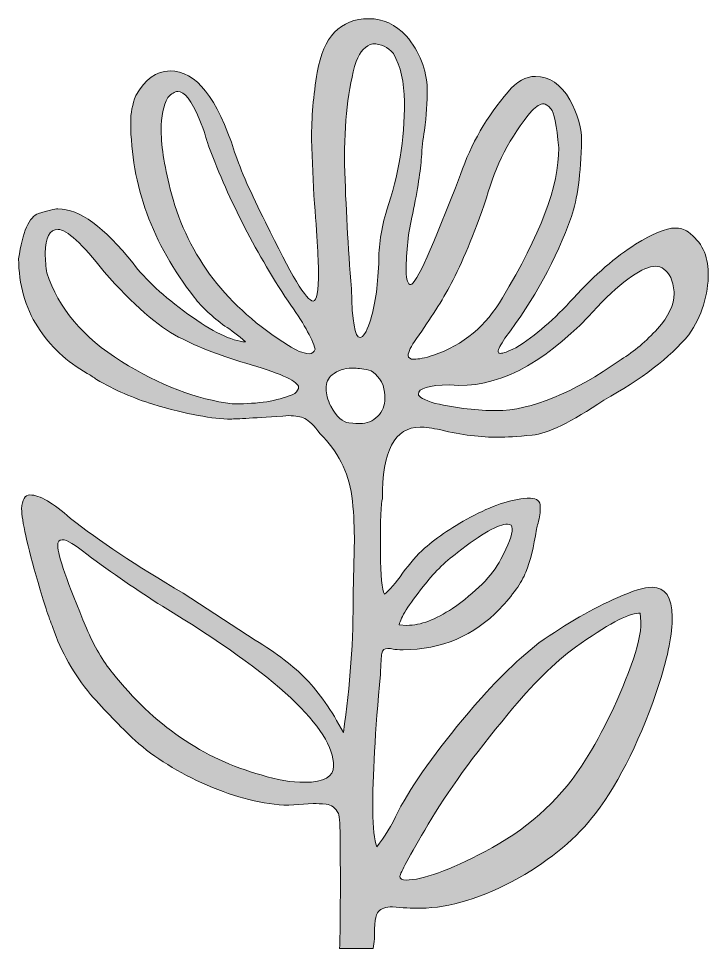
# Model space of a CAD drawing. Header units: inches. Extents: x -1.8 to 7.8, y -48 to 0.
# Drawn here: x -1.848 to 0.761, y -48 to -44.481 of the extents above; entities that cross this region are included whole.
import ezdxf

# ---------------------------------------------------------------- set-up
doc = ezdxf.new("R2010")
doc.units = ezdxf.units.IN
doc.header["$MEASUREMENT"] = 0
doc.layers.add('Layer 1', color=7, linetype='Continuous')

# ---------------------------------------------------------------- blocks, each defined once
blk = doc.blocks.new('block 2')
at = {"layer": 'Layer 1', "true_color": 0x231f20}
h = blk.add_hatch(color=250, dxfattribs=at)
h.dxf.hatch_style = 2
edge = h.paths.add_edge_path()
edge.add_spline(control_points=[(-1.5886, -45.824), (-1.575, -45.8316), (-1.5634, -45.8392), (-1.5538, -45.8469), (-1.4843, -45.8869), (-1.4129, -45.9182), (-1.3397, -45.9408), (-1.2106, -45.9785), (-1.1124, -45.9972), (-1.045, -45.9968), (-1.0258, -45.9966), (-0.9527, -45.9923), (-0.8258, -45.9839), (-0.8008, -45.9837), (-0.7806, -45.9875), (-0.7651, -45.9951), (-0.7497, -46.0026), (-0.7304, -46.0218), (-0.7071, -46.0524), (-0.6413, -46.1174), (-0.6014, -46.1961), (-0.5874, -46.2883), (-0.5813, -46.3402), (-0.5781, -46.3922), (-0.5778, -46.4441), (-0.5778, -46.4441), (-0.5823, -46.6576), (-0.5823, -46.6576), (-0.5812, -46.8308), (-0.5936, -47.0059), (-0.6195, -47.183), (-0.6642, -47.0986), (-0.7108, -47.0316), (-0.7592, -46.9819), (-0.8076, -46.9321), (-0.8723, -46.8825), (-0.9534, -46.833), (-0.9534, -46.833), (-1.2257, -46.6557), (-1.2257, -46.6557), (-1.4033, -46.551), (-1.5453, -46.4566), (-1.6516, -46.3726), (-1.7174, -46.3134), (-1.7685, -46.2839), (-1.8051, -46.2841), (-1.8243, -46.2842), (-1.8348, -46.3016), (-1.8365, -46.3362), (-1.8362, -46.3805), (-1.8155, -46.4736), (-1.7742, -46.6158), (-1.7526, -46.6907), (-1.734, -46.7473), (-1.7184, -46.7857), (-1.687, -46.8778), (-1.6394, -46.9622), (-1.5755, -47.0387), (-1.5212, -47.1), (-1.4651, -47.1583), (-1.407, -47.2138), (-1.3335, -47.2787), (-1.2428, -47.3349), (-1.1348, -47.3824), (-1.0268, -47.4298), (-0.9237, -47.4551), (-0.8256, -47.4584), (-0.8256, -47.4584), (-0.7333, -47.4521), (-0.7333, -47.4521), (-0.7198, -47.452), (-0.7034, -47.4528), (-0.6842, -47.4547), (-0.665, -47.4564), (-0.6495, -47.4679), (-0.6378, -47.489), (-0.6339, -47.5024), (-0.6318, -47.539), (-0.6314, -47.5986), (-0.6302, -47.8035), (-0.631, -47.9372), (-0.6337, -48), (-0.6337, -48), (-0.5073, -48), (-0.5073, -48), (-0.5053, -47.9887), (-0.5036, -47.9768), (-0.5022, -47.9643), (-0.5026, -47.9066), (-0.4975, -47.8719), (-0.487, -47.8603), (-0.4765, -47.8487), (-0.4587, -47.8429), (-0.4337, -47.8427), (-0.3971, -47.8463), (-0.3615, -47.848), (-0.3269, -47.8478), (-0.2173, -47.8472), (-0.0934, -47.8089), (0.0446, -47.7331), (0.1673, -47.6631), (0.264, -47.5817), (0.3346, -47.4889), (0.4281, -47.3652), (0.5089, -47.2003), (0.5769, -46.994), (0.609, -46.8919), (0.6248, -46.8091), (0.6244, -46.7456), (0.624, -46.6706), (0.5988, -46.6332), (0.5487, -46.6335), (0.518, -46.6337), (0.4748, -46.6464), (0.4191, -46.6718), (0.3251, -46.7128), (0.2254, -46.7701), (0.1201, -46.8439), (0.032, -46.9136), (-0.0569, -47.0017), (-0.1467, -47.108), (-0.267, -47.2511), (-0.3557, -47.3757), (-0.4128, -47.4819), (-0.4375, -47.5359), (-0.4642, -47.5803), (-0.4928, -47.6151), (-0.5026, -47.5901), (-0.5077, -47.544), (-0.5081, -47.4767), (-0.5088, -47.3516), (-0.4993, -47.1804), (-0.4794, -46.9629), (-0.4777, -46.9225), (-0.4759, -46.896), (-0.4741, -46.8835), (-0.4723, -46.871), (-0.4646, -46.8647), (-0.4512, -46.8646), (-0.4454, -46.8646), (-0.4386, -46.8655), (-0.4309, -46.8674), (-0.4232, -46.8692), (-0.4107, -46.8701), (-0.3934, -46.87), (-0.2472, -46.8691), (-0.1254, -46.8174), (-0.0279, -46.7149), (0.0218, -46.6627), (0.0547, -46.6163), (0.0708, -46.5758), (0.0869, -46.5353), (0.1006, -46.4813), (0.1117, -46.414), (0.1116, -46.4063), (0.1135, -46.3985), (0.1173, -46.3908), (0.123, -46.3696), (0.1257, -46.3485), (0.1256, -46.3273), (0.1255, -46.3081), (0.1129, -46.2975), (0.0879, -46.2958), (0.0244, -46.2981), (-0.0461, -46.3197), (-0.1238, -46.3606), (-0.2015, -46.4014), (-0.2642, -46.4431), (-0.312, -46.4858), (-0.3408, -46.5109), (-0.3684, -46.5424), (-0.3952, -46.58), (-0.4219, -46.6177), (-0.4448, -46.6443), (-0.4639, -46.6598), (-0.4736, -46.6426), (-0.4788, -46.5906), (-0.4793, -46.5041), (-0.4801, -46.379), (-0.4776, -46.3107), (-0.4719, -46.2992), (-0.473, -46.1183), (-0.4254, -46.0277), (-0.3292, -46.0271), (-0.31, -46.027), (-0.284, -46.0306), (-0.2513, -46.0381), (-0.1723, -46.0569), (-0.0991, -46.0661), (-0.0318, -46.0657), (-0.0048, -46.0655), (0.0374, -46.0628), (0.0951, -46.0577), (0.1528, -46.0525), (0.243, -46.0082), (0.3656, -45.9248), (0.5075, -45.847), (0.6147, -45.7646), (0.6872, -45.6776), (0.7369, -45.6061), (0.7614, -45.528), (0.7609, -45.4434), (0.7605, -45.378), (0.7352, -45.3262), (0.6849, -45.288), (0.6695, -45.2785), (0.6531, -45.2738), (0.6358, -45.2739), (0.6011, -45.2741), (0.5513, -45.2946), (0.4861, -45.3354), (0.4113, -45.382), (0.3329, -45.4498), (0.2507, -45.5388), (0.18, -45.6181), (0.1073, -45.6811), (0.0325, -45.7277), (0.0038, -45.7413), (-0.0154, -45.7482), (-0.0251, -45.7482), (-0.0308, -45.7483), (-0.0337, -45.7463), (-0.0337, -45.7425), (-0.0338, -45.7329), (-0.0253, -45.7155), (-0.0081, -45.6904), (0.1026, -45.5455), (0.1863, -45.392), (0.2431, -45.2301), (0.2658, -45.1665), (0.2787, -45.0702), (0.2817, -44.9413), (0.2814, -44.8913), (0.2667, -44.8404), (0.2375, -44.7886), (0.2025, -44.7292), (0.1591, -44.6997), (0.1071, -44.7), (0.0706, -44.7002), (0.0361, -44.7196), (0.0036, -44.7583), (-0.0766, -44.8511), (-0.1366, -44.9554), (-0.1763, -45.071), (-0.2823, -45.3487), (-0.345, -45.4876), (-0.3642, -45.4877), (-0.3758, -45.4878), (-0.3816, -45.4705), (-0.3819, -45.4359), (-0.3823, -45.3627), (-0.3741, -45.2905), (-0.3572, -45.2193), (-0.3385, -45.1268), (-0.3274, -45.0556), (-0.3239, -45.0056), (-0.3221, -44.9728), (-0.3185, -44.9392), (-0.3129, -44.9045), (-0.3055, -44.8486), (-0.302, -44.7967), (-0.3023, -44.7486), (-0.3047, -44.6736), (-0.331, -44.6064), (-0.3814, -44.5471), (-0.4221, -44.5031), (-0.4694, -44.4813), (-0.5232, -44.4816), (-0.6309, -44.4822), (-0.6959, -44.55), (-0.7182, -44.6848), (-0.7331, -44.7714), (-0.7403, -44.8561), (-0.7398, -44.9388), (-0.7398, -44.9388), (-0.7329, -45.1206), (-0.7329, -45.1206), (-0.7204, -45.2878), (-0.7139, -45.3936), (-0.7137, -45.4378), (-0.7132, -45.5129), (-0.7197, -45.5504), (-0.7332, -45.5505), (-0.7582, -45.5507), (-0.8184, -45.451), (-0.9139, -45.2515), (-0.9684, -45.1441), (-1.0074, -45.0558), (-1.0309, -44.9867), (-1.0956, -44.7813), (-1.1771, -44.6789), (-1.2752, -44.6795), (-1.3271, -44.6798), (-1.3702, -44.7108), (-1.4044, -44.7726), (-1.4177, -44.8053), (-1.4242, -44.8391), (-1.424, -44.8737), (-1.4226, -45.1122), (-1.3424, -45.3329), (-1.1834, -45.5359), (-1.1543, -45.5742), (-1.1156, -45.6105), (-1.0674, -45.6449), (-1.0442, -45.6601), (-1.0181, -45.6801), (-0.9891, -45.705), (-1.0429, -45.7014), (-1.1158, -45.6663), (-1.2076, -45.5995), (-1.2993, -45.5327), (-1.3685, -45.4687), (-1.4151, -45.4074), (-1.5236, -45.2696), (-1.6183, -45.2009), (-1.6991, -45.2014), (-1.7125, -45.2015), (-1.737, -45.2074), (-1.7725, -45.2192), (-1.8081, -45.2309), (-1.8332, -45.2878), (-1.848, -45.3899), (-1.8474, -45.488), (-1.8233, -45.5739), (-1.7757, -45.6477), (-1.7281, -45.7214), (-1.6657, -45.7802), (-1.5886, -45.824)], knot_values=[0, 0, 0, 0, 1, 1, 1, 2, 2, 2, 3, 3, 3, 4, 4, 4, 5, 5, 5, 6, 6, 6, 7, 7, 7, 8, 8, 8, 9, 9, 9, 10, 10, 10, 11, 11, 11, 12, 12, 12, 13, 13, 13, 14, 14, 14, 15, 15, 15, 16, 16, 16, 17, 17, 17, 18, 18, 18, 19, 19, 19, 20, 20, 20, 21, 21, 21, 22, 22, 22, 23, 23, 23, 24, 24, 24, 25, 25, 25, 26, 26, 26, 27, 27, 27, 28, 28, 28, 29, 29, 29, 30, 30, 30, 31, 31, 31, 32, 32, 32, 33, 33, 33, 34, 34, 34, 35, 35, 35, 36, 36, 36, 37, 37, 37, 38, 38, 38, 39, 39, 39, 40, 40, 40, 41, 41, 41, 42, 42, 42, 43, 43, 43, 44, 44, 44, 45, 45, 45, 46, 46, 46, 47, 47, 47, 48, 48, 48, 49, 49, 49, 50, 50, 50, 51, 51, 51, 52, 52, 52, 53, 53, 53, 54, 54, 54, 55, 55, 55, 56, 56, 56, 57, 57, 57, 58, 58, 58, 59, 59, 59, 60, 60, 60, 61, 61, 61, 62, 62, 62, 63, 63, 63, 64, 64, 64, 65, 65, 65, 66, 66, 66, 67, 67, 67, 68, 68, 68, 69, 69, 69, 70, 70, 70, 71, 71, 71, 72, 72, 72, 73, 73, 73, 74, 74, 74, 75, 75, 75, 76, 76, 76, 77, 77, 77, 78, 78, 78, 79, 79, 79, 80, 80, 80, 81, 81, 81, 82, 82, 82, 83, 83, 83, 84, 84, 84, 85, 85, 85, 86, 86, 86, 87, 87, 87, 88, 88, 88, 89, 89, 89, 90, 90, 90, 91, 91, 91, 92, 92, 92, 93, 93, 93, 94, 94, 94, 95, 95, 95, 96, 96, 96, 97, 97, 97, 98, 98, 98, 99, 99, 99, 100, 100, 100, 101, 101, 101, 102, 102, 102, 103, 103, 103, 104, 104, 104, 105, 105, 105, 106, 106, 106, 107, 107, 107, 108, 108, 108, 109, 109, 109, 109], degree=3, periodic=1)
edge = h.paths.add_edge_path()
edge.add_spline(control_points=[(-0.7655, -47.3715), (-0.8155, -47.3718), (-0.8704, -47.3625), (-0.9302, -47.3436), (-1.1498, -47.2833), (-1.3372, -47.1546), (-1.4923, -46.9575), (-1.5291, -46.9134), (-1.5621, -46.8569), (-1.5914, -46.7878), (-1.6636, -46.6151), (-1.6998, -46.5114), (-1.7, -46.4768), (-1.7001, -46.4614), (-1.6944, -46.4537), (-1.6829, -46.4536), (-1.6656, -46.4535), (-1.6347, -46.4716), (-1.5902, -46.5079), (-1.4936, -46.5804), (-1.3979, -46.6462), (-1.3033, -46.7053), (-0.8728, -46.9662), (-0.6571, -47.1678), (-0.6562, -47.3102), (-0.656, -47.3506), (-0.6924, -47.371), (-0.7655, -47.3715)], knot_values=[0, 0, 0, 0, 1, 1, 1, 2, 2, 2, 3, 3, 3, 4, 4, 4, 5, 5, 5, 6, 6, 6, 7, 7, 7, 8, 8, 8, 9, 9, 9, 9], degree=3, periodic=1)
edge = h.paths.add_edge_path()
edge.add_spline(control_points=[(-0.2985, -47.5303), (-0.2271, -47.4086), (-0.1265, -47.2695), (0.0034, -47.1129), (0.095, -47.0008), (0.1801, -46.9166), (0.2587, -46.8603), (0.3774, -46.7749), (0.457, -46.7322), (0.4974, -46.7319), (0.4974, -46.7319), (0.5032, -46.7319), (0.5032, -46.7319), (0.5032, -46.7319), (0.5062, -46.7636), (0.5062, -46.7636), (0.5065, -46.8059), (0.4943, -46.8608), (0.4697, -46.9283), (0.4129, -47.0787), (0.3502, -47.206), (0.2816, -47.3103), (0.1901, -47.4475), (0.0686, -47.555), (-0.0829, -47.6328), (-0.2191, -47.7048), (-0.3189, -47.741), (-0.3824, -47.7414), (-0.3978, -47.7415), (-0.4055, -47.7367), (-0.4056, -47.7271), (-0.4056, -47.7175), (-0.3699, -47.6519), (-0.2985, -47.5303)], knot_values=[0, 0, 0, 0, 1, 1, 1, 2, 2, 2, 3, 3, 3, 4, 4, 4, 5, 5, 5, 6, 6, 6, 7, 7, 7, 8, 8, 8, 9, 9, 9, 10, 10, 10, 11, 11, 11, 11], degree=3, periodic=1)
edge = h.paths.add_edge_path()
edge.add_spline(control_points=[(-0.317, -46.6301), (-0.2807, -46.5817), (-0.2377, -46.5391), (-0.1879, -46.5023), (-0.096, -46.4306), (-0.0327, -46.3946), (0.0019, -46.3944), (0.0135, -46.3944), (0.0193, -46.4001), (0.0193, -46.4116), (0.0195, -46.4347), (0.0053, -46.4733), (-0.0232, -46.5273), (-0.0575, -46.591), (-0.1187, -46.6529), (-0.2068, -46.7131), (-0.27, -46.7558), (-0.3276, -46.7773), (-0.3795, -46.7776), (-0.3795, -46.7776), (-0.4084, -46.7749), (-0.4084, -46.7749), (-0.4028, -46.7479), (-0.3723, -46.6997), (-0.317, -46.6301)], knot_values=[0, 0, 0, 0, 1, 1, 1, 2, 2, 2, 3, 3, 3, 4, 4, 4, 5, 5, 5, 6, 6, 6, 7, 7, 7, 8, 8, 8, 8], degree=3, periodic=1)
edge = h.paths.add_edge_path()
edge.add_spline(control_points=[(0.3403, -45.5729), (0.4398, -45.4703), (0.5135, -45.4189), (0.5616, -45.4186), (0.5847, -45.4185), (0.604, -45.4328), (0.6196, -45.4616), (0.6274, -45.4827), (0.6314, -45.5028), (0.6315, -45.5221), (0.6317, -45.5644), (0.6109, -45.6088), (0.5688, -45.6552), (0.5268, -45.7016), (0.4809, -45.7404), (0.431, -45.7714), (0.249, -45.8995), (0.0917, -45.9639), (-0.0411, -45.9647), (-0.1103, -45.9652), (-0.1873, -45.956), (-0.2721, -45.9373), (-0.3144, -45.9241), (-0.3357, -45.9126), (-0.3358, -45.903), (-0.3359, -45.88), (-0.2965, -45.8682), (-0.2177, -45.8677), (-0.2177, -45.8677), (-0.183, -45.8704), (-0.183, -45.8704), (-0.0099, -45.8693), (0.1646, -45.7702), (0.3403, -45.5729)], knot_values=[0, 0, 0, 0, 1, 1, 1, 2, 2, 2, 3, 3, 3, 4, 4, 4, 5, 5, 5, 6, 6, 6, 7, 7, 7, 8, 8, 8, 9, 9, 9, 10, 10, 10, 11, 11, 11, 11], degree=3, periodic=1)
edge = h.paths.add_edge_path()
edge.add_spline(control_points=[(-0.3428, -45.6924), (-0.2894, -45.6171), (-0.2456, -45.5476), (-0.2113, -45.4839), (-0.1714, -45.4086), (-0.1268, -45.3006), (-0.0777, -45.1599), (-0.0457, -45.0385), (0.0114, -44.9285), (0.0935, -44.8299), (0.1107, -44.8125), (0.1261, -44.8037), (0.1395, -44.8037), (0.1453, -44.8036), (0.154, -44.8098), (0.1656, -44.8223), (0.1772, -44.8347), (0.1871, -44.8842), (0.1953, -44.9707), (0.1962, -45.113), (0.1252, -45.302), (-0.0177, -45.5375), (-0.0786, -45.6437), (-0.1656, -45.7163), (-0.2789, -45.7555), (-0.3116, -45.7653), (-0.3356, -45.7703), (-0.351, -45.7704), (-0.3664, -45.7705), (-0.3741, -45.7657), (-0.3742, -45.7561), (-0.3742, -45.7426), (-0.3638, -45.7214), (-0.3428, -45.6924)], knot_values=[0, 0, 0, 0, 1, 1, 1, 2, 2, 2, 3, 3, 3, 4, 4, 4, 5, 5, 5, 6, 6, 6, 7, 7, 7, 8, 8, 8, 9, 9, 9, 10, 10, 10, 11, 11, 11, 11], degree=3, periodic=1)
edge = h.paths.add_edge_path()
edge.add_spline(control_points=[(-0.5713, -44.6435), (-0.5561, -44.6049), (-0.5351, -44.5827), (-0.5082, -44.5767), (-0.4774, -44.5765), (-0.4514, -44.5889), (-0.4301, -44.6138), (-0.4028, -44.6617), (-0.389, -44.7222), (-0.3886, -44.7953), (-0.3877, -44.9396), (-0.41, -45.0763), (-0.4554, -45.2054), (-0.4761, -45.2748), (-0.4863, -45.3422), (-0.4859, -45.4076), (-0.4892, -45.498), (-0.5003, -45.5722), (-0.5192, -45.63), (-0.5324, -45.6686), (-0.5448, -45.6879), (-0.5564, -45.688), (-0.5756, -45.6881), (-0.5865, -45.6265), (-0.5892, -45.5035), (-0.6017, -45.3458), (-0.6103, -45.1891), (-0.6151, -45.0333), (-0.6161, -44.8736), (-0.6015, -44.7437), (-0.5713, -44.6435)], knot_values=[0, 0, 0, 0, 1, 1, 1, 2, 2, 2, 3, 3, 3, 4, 4, 4, 5, 5, 5, 6, 6, 6, 7, 7, 7, 8, 8, 8, 9, 9, 9, 10, 10, 10, 10], degree=3, periodic=1)
edge = h.paths.add_edge_path()
edge.add_spline(control_points=[(-0.6623, -45.83), (-0.6412, -45.8125), (-0.6163, -45.8037), (-0.5874, -45.8036), (-0.5759, -45.8035), (-0.5575, -45.8053), (-0.5325, -45.809), (-0.5075, -45.8127), (-0.4862, -45.8328), (-0.4687, -45.8692), (-0.4647, -45.8865), (-0.4627, -45.9028), (-0.4626, -45.9182), (-0.4625, -45.9451), (-0.4714, -45.9678), (-0.4896, -45.9862), (-0.5078, -46.0046), (-0.5303, -46.0138), (-0.5573, -46.014), (-0.5631, -46.014), (-0.577, -46.0131), (-0.5991, -46.0114), (-0.6212, -46.0096), (-0.644, -45.9886), (-0.6673, -45.9483), (-0.679, -45.9234), (-0.6849, -45.9013), (-0.685, -45.8821), (-0.6852, -45.859), (-0.6776, -45.8416), (-0.6623, -45.83)], knot_values=[0, 0, 0, 0, 1, 1, 1, 2, 2, 2, 3, 3, 3, 4, 4, 4, 5, 5, 5, 6, 6, 6, 7, 7, 7, 8, 8, 8, 9, 9, 9, 10, 10, 10, 10], degree=3, periodic=1)
edge = h.paths.add_edge_path()
edge.add_spline(control_points=[(-1.2695, -45.144), (-1.295, -45.0499), (-1.308, -44.9701), (-1.3084, -44.9047), (-1.3088, -44.8509), (-1.3003, -44.8095), (-1.2832, -44.7805), (-1.2698, -44.765), (-1.2574, -44.7573), (-1.2458, -44.7572), (-1.2208, -44.757), (-1.1937, -44.7915), (-1.1644, -44.8606), (-1.1448, -44.9124), (-1.1351, -44.9412), (-1.135, -44.947), (-1.0607, -45.1523), (-0.9585, -45.3537), (-0.8284, -45.5511), (-0.7721, -45.6296), (-0.7381, -45.69), (-0.7263, -45.7323), (-0.7301, -45.7438), (-0.7378, -45.7496), (-0.7493, -45.7497), (-0.7724, -45.7479), (-0.7984, -45.7375), (-0.8274, -45.7184), (-1.0591, -45.5736), (-1.2064, -45.3821), (-1.2695, -45.144)], knot_values=[0, 0, 0, 0, 1, 1, 1, 2, 2, 2, 3, 3, 3, 4, 4, 4, 5, 5, 5, 6, 6, 6, 7, 7, 7, 8, 8, 8, 9, 9, 9, 10, 10, 10, 10], degree=3, periodic=1)
edge = h.paths.add_edge_path()
edge.add_spline(control_points=[(-1.6986, -45.2793), (-1.6659, -45.2791), (-1.6078, -45.3326), (-1.5245, -45.4399), (-1.4141, -45.5642), (-1.3203, -45.6464), (-1.2431, -45.6863), (-1.1659, -45.7263), (-1.0743, -45.7613), (-0.9684, -45.7914), (-0.8488, -45.8272), (-0.7891, -45.8557), (-0.7889, -45.8769), (-0.7889, -45.8827), (-0.7936, -45.8904), (-0.8032, -45.9001), (-0.8569, -45.9254), (-0.9271, -45.9383), (-1.0136, -45.9388), (-1.0136, -45.9388), (-1.0396, -45.939), (-1.0396, -45.939), (-1.1743, -45.9225), (-1.3142, -45.869), (-1.459, -45.7785), (-1.6038, -45.688), (-1.6978, -45.5765), (-1.7409, -45.444), (-1.7449, -45.421), (-1.747, -45.396), (-1.7471, -45.3691), (-1.7475, -45.3094), (-1.7313, -45.2795), (-1.6986, -45.2793)], knot_values=[0, 0, 0, 0, 1, 1, 1, 2, 2, 2, 3, 3, 3, 4, 4, 4, 5, 5, 5, 6, 6, 6, 7, 7, 7, 8, 8, 8, 9, 9, 9, 10, 10, 10, 11, 11, 11, 11], degree=3, periodic=1)
at = {"layer": 'Layer 1', "lineweight": 0}
for points, knots in [([(-1.5886, -45.824), (-1.575, -45.8316), (-1.5634, -45.8392), (-1.5538, -45.8469), (-1.4843, -45.8869), (-1.4129, -45.9182), (-1.3397, -45.9408), (-1.2106, -45.9785), (-1.1124, -45.9972), (-1.045, -45.9968), (-1.0258, -45.9966), (-0.9527, -45.9923), (-0.8258, -45.9839), (-0.8008, -45.9837), (-0.7806, -45.9875), (-0.7651, -45.9951), (-0.7497, -46.0026), (-0.7304, -46.0218), (-0.7071, -46.0524), (-0.6413, -46.1174), (-0.6014, -46.1961), (-0.5874, -46.2883), (-0.5813, -46.3402), (-0.5781, -46.3922), (-0.5778, -46.4441), (-0.5778, -46.4441), (-0.5823, -46.6576), (-0.5823, -46.6576), (-0.5812, -46.8308), (-0.5936, -47.0059), (-0.6195, -47.183), (-0.6642, -47.0986), (-0.7108, -47.0316), (-0.7592, -46.9819), (-0.8076, -46.9321), (-0.8723, -46.8825), (-0.9534, -46.833), (-0.9534, -46.833), (-1.2257, -46.6557), (-1.2257, -46.6557), (-1.4033, -46.551), (-1.5453, -46.4566), (-1.6516, -46.3726), (-1.7174, -46.3134), (-1.7685, -46.2839), (-1.8051, -46.2841), (-1.8243, -46.2842), (-1.8348, -46.3016), (-1.8365, -46.3362), (-1.8362, -46.3805), (-1.8155, -46.4736), (-1.7742, -46.6158), (-1.7526, -46.6907), (-1.734, -46.7473), (-1.7184, -46.7857), (-1.687, -46.8778), (-1.6394, -46.9622), (-1.5755, -47.0387), (-1.5212, -47.1), (-1.4651, -47.1583), (-1.407, -47.2138), (-1.3335, -47.2787), (-1.2428, -47.3349), (-1.1348, -47.3824), (-1.0268, -47.4298), (-0.9237, -47.4551), (-0.8256, -47.4584), (-0.8256, -47.4584), (-0.7333, -47.4521), (-0.7333, -47.4521), (-0.7198, -47.452), (-0.7034, -47.4528), (-0.6842, -47.4547), (-0.665, -47.4564), (-0.6495, -47.4679), (-0.6378, -47.489), (-0.6339, -47.5024), (-0.6318, -47.539), (-0.6314, -47.5986), (-0.6302, -47.8035), (-0.631, -47.9372), (-0.6337, -48), (-0.6337, -48), (-0.5073, -48), (-0.5073, -48), (-0.5053, -47.9887), (-0.5036, -47.9768), (-0.5022, -47.9643), (-0.5026, -47.9066), (-0.4975, -47.8719), (-0.487, -47.8603), (-0.4765, -47.8487), (-0.4587, -47.8429), (-0.4337, -47.8427), (-0.3971, -47.8463), (-0.3615, -47.848), (-0.3269, -47.8478), (-0.2173, -47.8472), (-0.0934, -47.8089), (0.0446, -47.7331), (0.1673, -47.6631), (0.264, -47.5817), (0.3346, -47.4889), (0.4281, -47.3652), (0.5089, -47.2003), (0.5769, -46.994), (0.609, -46.8919), (0.6248, -46.8091), (0.6244, -46.7456), (0.624, -46.6706), (0.5988, -46.6332), (0.5487, -46.6335), (0.518, -46.6337), (0.4748, -46.6464), (0.4191, -46.6718), (0.3251, -46.7128), (0.2254, -46.7701), (0.1201, -46.8439), (0.032, -46.9136), (-0.0569, -47.0017), (-0.1467, -47.108), (-0.267, -47.2511), (-0.3557, -47.3757), (-0.4128, -47.4819), (-0.4375, -47.5359), (-0.4642, -47.5803), (-0.4928, -47.6151), (-0.5026, -47.5901), (-0.5077, -47.544), (-0.5081, -47.4767), (-0.5088, -47.3516), (-0.4993, -47.1804), (-0.4794, -46.9629), (-0.4777, -46.9225), (-0.4759, -46.896), (-0.4741, -46.8835), (-0.4723, -46.871), (-0.4646, -46.8647), (-0.4512, -46.8646), (-0.4454, -46.8646), (-0.4386, -46.8655), (-0.4309, -46.8674), (-0.4232, -46.8692), (-0.4107, -46.8701), (-0.3934, -46.87), (-0.2472, -46.8691), (-0.1254, -46.8174), (-0.0279, -46.7149), (0.0218, -46.6627), (0.0547, -46.6163), (0.0708, -46.5758), (0.0869, -46.5353), (0.1006, -46.4813), (0.1117, -46.414), (0.1116, -46.4063), (0.1135, -46.3985), (0.1173, -46.3908), (0.123, -46.3696), (0.1257, -46.3485), (0.1256, -46.3273), (0.1255, -46.3081), (0.1129, -46.2975), (0.0879, -46.2958), (0.0244, -46.2981), (-0.0461, -46.3197), (-0.1238, -46.3606), (-0.2015, -46.4014), (-0.2642, -46.4431), (-0.312, -46.4858), (-0.3408, -46.5109), (-0.3684, -46.5424), (-0.3952, -46.58), (-0.4219, -46.6177), (-0.4448, -46.6443), (-0.4639, -46.6598), (-0.4736, -46.6426), (-0.4788, -46.5906), (-0.4793, -46.5041), (-0.4801, -46.379), (-0.4776, -46.3107), (-0.4719, -46.2992), (-0.473, -46.1183), (-0.4254, -46.0277), (-0.3292, -46.0271), (-0.31, -46.027), (-0.284, -46.0306), (-0.2513, -46.0381), (-0.1723, -46.0569), (-0.0991, -46.0661), (-0.0318, -46.0657), (-0.0048, -46.0655), (0.0374, -46.0628), (0.0951, -46.0577), (0.1528, -46.0525), (0.243, -46.0082), (0.3656, -45.9248), (0.5075, -45.847), (0.6147, -45.7646), (0.6872, -45.6776), (0.7369, -45.6061), (0.7614, -45.528), (0.7609, -45.4434), (0.7605, -45.378), (0.7352, -45.3262), (0.6849, -45.288), (0.6695, -45.2785), (0.6531, -45.2738), (0.6358, -45.2739), (0.6011, -45.2741), (0.5513, -45.2946), (0.4861, -45.3354), (0.4113, -45.382), (0.3329, -45.4498), (0.2507, -45.5388), (0.18, -45.6181), (0.1073, -45.6811), (0.0325, -45.7277), (0.0038, -45.7413), (-0.0154, -45.7482), (-0.0251, -45.7482), (-0.0308, -45.7483), (-0.0337, -45.7463), (-0.0337, -45.7425), (-0.0338, -45.7329), (-0.0253, -45.7155), (-0.0081, -45.6904), (0.1026, -45.5455), (0.1863, -45.392), (0.2431, -45.2301), (0.2658, -45.1665), (0.2787, -45.0702), (0.2817, -44.9413), (0.2814, -44.8913), (0.2667, -44.8404), (0.2375, -44.7886), (0.2025, -44.7292), (0.1591, -44.6997), (0.1071, -44.7), (0.0706, -44.7002), (0.0361, -44.7196), (0.0036, -44.7583), (-0.0766, -44.8511), (-0.1366, -44.9554), (-0.1763, -45.071), (-0.2823, -45.3487), (-0.345, -45.4876), (-0.3642, -45.4877), (-0.3758, -45.4878), (-0.3816, -45.4705), (-0.3819, -45.4359), (-0.3823, -45.3627), (-0.3741, -45.2905), (-0.3572, -45.2193), (-0.3385, -45.1268), (-0.3274, -45.0556), (-0.3239, -45.0056), (-0.3221, -44.9728), (-0.3185, -44.9392), (-0.3129, -44.9045), (-0.3055, -44.8486), (-0.302, -44.7967), (-0.3023, -44.7486), (-0.3047, -44.6736), (-0.331, -44.6064), (-0.3814, -44.5471), (-0.4221, -44.5031), (-0.4694, -44.4813), (-0.5232, -44.4816), (-0.6309, -44.4822), (-0.6959, -44.55), (-0.7182, -44.6848), (-0.7331, -44.7714), (-0.7403, -44.8561), (-0.7398, -44.9388), (-0.7398, -44.9388), (-0.7329, -45.1206), (-0.7329, -45.1206), (-0.7204, -45.2878), (-0.7139, -45.3936), (-0.7137, -45.4378), (-0.7132, -45.5129), (-0.7197, -45.5504), (-0.7332, -45.5505), (-0.7582, -45.5507), (-0.8184, -45.451), (-0.9139, -45.2515), (-0.9684, -45.1441), (-1.0074, -45.0558), (-1.0309, -44.9867), (-1.0956, -44.7813), (-1.1771, -44.6789), (-1.2752, -44.6795), (-1.3271, -44.6798), (-1.3702, -44.7108), (-1.4044, -44.7726), (-1.4177, -44.8053), (-1.4242, -44.8391), (-1.424, -44.8737), (-1.4226, -45.1122), (-1.3424, -45.3329), (-1.1834, -45.5359), (-1.1543, -45.5742), (-1.1156, -45.6105), (-1.0674, -45.6449), (-1.0442, -45.6601), (-1.0181, -45.6801), (-0.9891, -45.705), (-1.0429, -45.7014), (-1.1158, -45.6663), (-1.2076, -45.5995), (-1.2993, -45.5327), (-1.3685, -45.4687), (-1.4151, -45.4074), (-1.5236, -45.2696), (-1.6183, -45.2009), (-1.6991, -45.2014), (-1.7125, -45.2015), (-1.737, -45.2074), (-1.7725, -45.2192), (-1.8081, -45.2309), (-1.8332, -45.2878), (-1.848, -45.3899), (-1.8474, -45.488), (-1.8233, -45.5739), (-1.7757, -45.6477), (-1.7281, -45.7214), (-1.6657, -45.7802), (-1.5886, -45.824)], [0, 0, 0, 0, 1, 1, 1, 2, 2, 2, 3, 3, 3, 4, 4, 4, 5, 5, 5, 6, 6, 6, 7, 7, 7, 8, 8, 8, 9, 9, 9, 10, 10, 10, 11, 11, 11, 12, 12, 12, 13, 13, 13, 14, 14, 14, 15, 15, 15, 16, 16, 16, 17, 17, 17, 18, 18, 18, 19, 19, 19, 20, 20, 20, 21, 21, 21, 22, 22, 22, 23, 23, 23, 24, 24, 24, 25, 25, 25, 26, 26, 26, 27, 27, 27, 28, 28, 28, 29, 29, 29, 30, 30, 30, 31, 31, 31, 32, 32, 32, 33, 33, 33, 34, 34, 34, 35, 35, 35, 36, 36, 36, 37, 37, 37, 38, 38, 38, 39, 39, 39, 40, 40, 40, 41, 41, 41, 42, 42, 42, 43, 43, 43, 44, 44, 44, 45, 45, 45, 46, 46, 46, 47, 47, 47, 48, 48, 48, 49, 49, 49, 50, 50, 50, 51, 51, 51, 52, 52, 52, 53, 53, 53, 54, 54, 54, 55, 55, 55, 56, 56, 56, 57, 57, 57, 58, 58, 58, 59, 59, 59, 60, 60, 60, 61, 61, 61, 62, 62, 62, 63, 63, 63, 64, 64, 64, 65, 65, 65, 66, 66, 66, 67, 67, 67, 68, 68, 68, 69, 69, 69, 70, 70, 70, 71, 71, 71, 72, 72, 72, 73, 73, 73, 74, 74, 74, 75, 75, 75, 76, 76, 76, 77, 77, 77, 78, 78, 78, 79, 79, 79, 80, 80, 80, 81, 81, 81, 82, 82, 82, 83, 83, 83, 84, 84, 84, 85, 85, 85, 86, 86, 86, 87, 87, 87, 88, 88, 88, 89, 89, 89, 90, 90, 90, 91, 91, 91, 92, 92, 92, 93, 93, 93, 94, 94, 94, 95, 95, 95, 96, 96, 96, 97, 97, 97, 98, 98, 98, 99, 99, 99, 100, 100, 100, 101, 101, 101, 102, 102, 102, 103, 103, 103, 104, 104, 104, 105, 105, 105, 106, 106, 106, 107, 107, 107, 108, 108, 108, 109, 109, 109, 109]), ([(-0.5713, -44.6435), (-0.5561, -44.6049), (-0.5351, -44.5827), (-0.5082, -44.5767), (-0.4774, -44.5765), (-0.4514, -44.5889), (-0.4301, -44.6138), (-0.4028, -44.6617), (-0.389, -44.7222), (-0.3886, -44.7953), (-0.3877, -44.9396), (-0.41, -45.0763), (-0.4554, -45.2054), (-0.4761, -45.2748), (-0.4863, -45.3422), (-0.4859, -45.4076), (-0.4892, -45.498), (-0.5003, -45.5722), (-0.5192, -45.63), (-0.5324, -45.6686), (-0.5448, -45.6879), (-0.5564, -45.688), (-0.5756, -45.6881), (-0.5865, -45.6265), (-0.5892, -45.5035), (-0.6017, -45.3458), (-0.6103, -45.1891), (-0.6151, -45.0333), (-0.6161, -44.8736), (-0.6015, -44.7437), (-0.5713, -44.6435)], [0, 0, 0, 0, 1, 1, 1, 2, 2, 2, 3, 3, 3, 4, 4, 4, 5, 5, 5, 6, 6, 6, 7, 7, 7, 8, 8, 8, 9, 9, 9, 10, 10, 10, 10]), ([(-1.2695, -45.144), (-1.295, -45.0499), (-1.308, -44.9701), (-1.3084, -44.9047), (-1.3088, -44.8509), (-1.3003, -44.8095), (-1.2832, -44.7805), (-1.2698, -44.765), (-1.2574, -44.7573), (-1.2458, -44.7572), (-1.2208, -44.757), (-1.1937, -44.7915), (-1.1644, -44.8606), (-1.1448, -44.9124), (-1.1351, -44.9412), (-1.135, -44.947), (-1.0607, -45.1523), (-0.9585, -45.3537), (-0.8284, -45.5511), (-0.7721, -45.6296), (-0.7381, -45.69), (-0.7263, -45.7323), (-0.7301, -45.7438), (-0.7378, -45.7496), (-0.7493, -45.7497), (-0.7724, -45.7479), (-0.7984, -45.7375), (-0.8274, -45.7184), (-1.0591, -45.5736), (-1.2064, -45.3821), (-1.2695, -45.144)], [0, 0, 0, 0, 1, 1, 1, 2, 2, 2, 3, 3, 3, 4, 4, 4, 5, 5, 5, 6, 6, 6, 7, 7, 7, 8, 8, 8, 9, 9, 9, 10, 10, 10, 10]), ([(-0.3428, -45.6924), (-0.2894, -45.6171), (-0.2456, -45.5476), (-0.2113, -45.4839), (-0.1714, -45.4086), (-0.1268, -45.3006), (-0.0777, -45.1599), (-0.0457, -45.0385), (0.0114, -44.9285), (0.0935, -44.8299), (0.1107, -44.8125), (0.1261, -44.8037), (0.1395, -44.8037), (0.1453, -44.8036), (0.154, -44.8098), (0.1656, -44.8223), (0.1772, -44.8347), (0.1871, -44.8842), (0.1953, -44.9707), (0.1962, -45.113), (0.1252, -45.302), (-0.0177, -45.5375), (-0.0786, -45.6437), (-0.1656, -45.7163), (-0.2789, -45.7555), (-0.3116, -45.7653), (-0.3356, -45.7703), (-0.351, -45.7704), (-0.3664, -45.7705), (-0.3741, -45.7657), (-0.3742, -45.7561), (-0.3742, -45.7426), (-0.3638, -45.7214), (-0.3428, -45.6924)], [0, 0, 0, 0, 1, 1, 1, 2, 2, 2, 3, 3, 3, 4, 4, 4, 5, 5, 5, 6, 6, 6, 7, 7, 7, 8, 8, 8, 9, 9, 9, 10, 10, 10, 11, 11, 11, 11]), ([(-1.6986, -45.2793), (-1.6659, -45.2791), (-1.6078, -45.3326), (-1.5245, -45.4399), (-1.4141, -45.5642), (-1.3203, -45.6464), (-1.2431, -45.6863), (-1.1659, -45.7263), (-1.0743, -45.7613), (-0.9684, -45.7914), (-0.8488, -45.8272), (-0.7891, -45.8557), (-0.7889, -45.8769), (-0.7889, -45.8827), (-0.7936, -45.8904), (-0.8032, -45.9001), (-0.8569, -45.9254), (-0.9271, -45.9383), (-1.0136, -45.9388), (-1.0136, -45.9388), (-1.0396, -45.939), (-1.0396, -45.939), (-1.1743, -45.9225), (-1.3142, -45.869), (-1.459, -45.7785), (-1.6038, -45.688), (-1.6978, -45.5765), (-1.7409, -45.444), (-1.7449, -45.421), (-1.747, -45.396), (-1.7471, -45.3691), (-1.7475, -45.3094), (-1.7313, -45.2795), (-1.6986, -45.2793)], [0, 0, 0, 0, 1, 1, 1, 2, 2, 2, 3, 3, 3, 4, 4, 4, 5, 5, 5, 6, 6, 6, 7, 7, 7, 8, 8, 8, 9, 9, 9, 10, 10, 10, 11, 11, 11, 11]), ([(0.3403, -45.5729), (0.4398, -45.4703), (0.5135, -45.4189), (0.5616, -45.4186), (0.5847, -45.4185), (0.604, -45.4328), (0.6196, -45.4616), (0.6274, -45.4827), (0.6314, -45.5028), (0.6315, -45.5221), (0.6317, -45.5644), (0.6109, -45.6088), (0.5688, -45.6552), (0.5268, -45.7016), (0.4809, -45.7404), (0.431, -45.7714), (0.249, -45.8995), (0.0917, -45.9639), (-0.0411, -45.9647), (-0.1103, -45.9652), (-0.1873, -45.956), (-0.2721, -45.9373), (-0.3144, -45.9241), (-0.3357, -45.9126), (-0.3358, -45.903), (-0.3359, -45.88), (-0.2965, -45.8682), (-0.2177, -45.8677), (-0.2177, -45.8677), (-0.183, -45.8704), (-0.183, -45.8704), (-0.0099, -45.8693), (0.1646, -45.7702), (0.3403, -45.5729)], [0, 0, 0, 0, 1, 1, 1, 2, 2, 2, 3, 3, 3, 4, 4, 4, 5, 5, 5, 6, 6, 6, 7, 7, 7, 8, 8, 8, 9, 9, 9, 10, 10, 10, 11, 11, 11, 11]), ([(-0.6623, -45.83), (-0.6412, -45.8125), (-0.6163, -45.8037), (-0.5874, -45.8036), (-0.5759, -45.8035), (-0.5575, -45.8053), (-0.5325, -45.809), (-0.5075, -45.8127), (-0.4862, -45.8328), (-0.4687, -45.8692), (-0.4647, -45.8865), (-0.4627, -45.9028), (-0.4626, -45.9182), (-0.4625, -45.9451), (-0.4714, -45.9678), (-0.4896, -45.9862), (-0.5078, -46.0046), (-0.5303, -46.0138), (-0.5573, -46.014), (-0.5631, -46.014), (-0.577, -46.0131), (-0.5991, -46.0114), (-0.6212, -46.0096), (-0.644, -45.9886), (-0.6673, -45.9483), (-0.679, -45.9234), (-0.6849, -45.9013), (-0.685, -45.8821), (-0.6852, -45.859), (-0.6776, -45.8416), (-0.6623, -45.83)], [0, 0, 0, 0, 1, 1, 1, 2, 2, 2, 3, 3, 3, 4, 4, 4, 5, 5, 5, 6, 6, 6, 7, 7, 7, 8, 8, 8, 9, 9, 9, 10, 10, 10, 10]), ([(-0.317, -46.6301), (-0.2807, -46.5817), (-0.2377, -46.5391), (-0.1879, -46.5023), (-0.096, -46.4306), (-0.0327, -46.3946), (0.0019, -46.3944), (0.0135, -46.3944), (0.0193, -46.4001), (0.0193, -46.4116), (0.0195, -46.4347), (0.0053, -46.4733), (-0.0232, -46.5273), (-0.0575, -46.591), (-0.1187, -46.6529), (-0.2068, -46.7131), (-0.27, -46.7558), (-0.3276, -46.7773), (-0.3795, -46.7776), (-0.3795, -46.7776), (-0.4084, -46.7749), (-0.4084, -46.7749), (-0.4028, -46.7479), (-0.3723, -46.6997), (-0.317, -46.6301)], [0, 0, 0, 0, 1, 1, 1, 2, 2, 2, 3, 3, 3, 4, 4, 4, 5, 5, 5, 6, 6, 6, 7, 7, 7, 8, 8, 8, 8]), ([(-0.7655, -47.3715), (-0.8155, -47.3718), (-0.8704, -47.3625), (-0.9302, -47.3436), (-1.1498, -47.2833), (-1.3372, -47.1546), (-1.4923, -46.9575), (-1.5291, -46.9134), (-1.5621, -46.8569), (-1.5914, -46.7878), (-1.6636, -46.6151), (-1.6998, -46.5114), (-1.7, -46.4768), (-1.7001, -46.4614), (-1.6944, -46.4537), (-1.6829, -46.4536), (-1.6656, -46.4535), (-1.6347, -46.4716), (-1.5902, -46.5079), (-1.4936, -46.5804), (-1.3979, -46.6462), (-1.3033, -46.7053), (-0.8728, -46.9662), (-0.6571, -47.1678), (-0.6562, -47.3102), (-0.656, -47.3506), (-0.6924, -47.371), (-0.7655, -47.3715)], [0, 0, 0, 0, 1, 1, 1, 2, 2, 2, 3, 3, 3, 4, 4, 4, 5, 5, 5, 6, 6, 6, 7, 7, 7, 8, 8, 8, 9, 9, 9, 9]), ([(-0.2985, -47.5303), (-0.2271, -47.4086), (-0.1265, -47.2695), (0.0034, -47.1129), (0.095, -47.0008), (0.1801, -46.9166), (0.2587, -46.8603), (0.3774, -46.7749), (0.457, -46.7322), (0.4974, -46.7319), (0.4974, -46.7319), (0.5032, -46.7319), (0.5032, -46.7319), (0.5032, -46.7319), (0.5062, -46.7636), (0.5062, -46.7636), (0.5065, -46.8059), (0.4943, -46.8608), (0.4697, -46.9283), (0.4129, -47.0787), (0.3502, -47.206), (0.2816, -47.3103), (0.1901, -47.4475), (0.0686, -47.555), (-0.0829, -47.6328), (-0.2191, -47.7048), (-0.3189, -47.741), (-0.3824, -47.7414), (-0.3978, -47.7415), (-0.4055, -47.7367), (-0.4056, -47.7271), (-0.4056, -47.7175), (-0.3699, -47.6519), (-0.2985, -47.5303)], [0, 0, 0, 0, 1, 1, 1, 2, 2, 2, 3, 3, 3, 4, 4, 4, 5, 5, 5, 6, 6, 6, 7, 7, 7, 8, 8, 8, 9, 9, 9, 10, 10, 10, 11, 11, 11, 11])]:
    blk.add_open_spline(points, degree=3, knots=knots, dxfattribs=at)

msp = doc.modelspace()

# ---------------------------------------------------------------- block references
at = {"layer": 'Layer 1'}
msp.add_blockref('block 2', (0, 0), dxfattribs=at)

doc.saveas('drawing.dxf')
